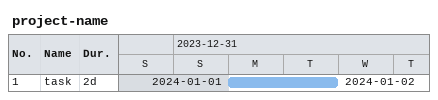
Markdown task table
project-name

| ID | Task | Duration | Start | Finish |
|---|---|---|---|---|
| 1 | task | 2d | 2024-01-01 | 2024-01-02 |
